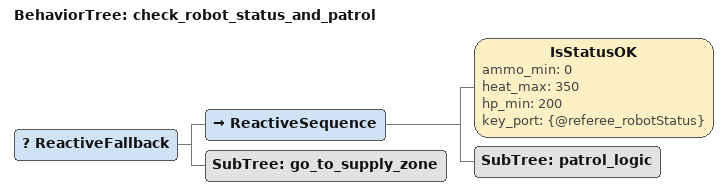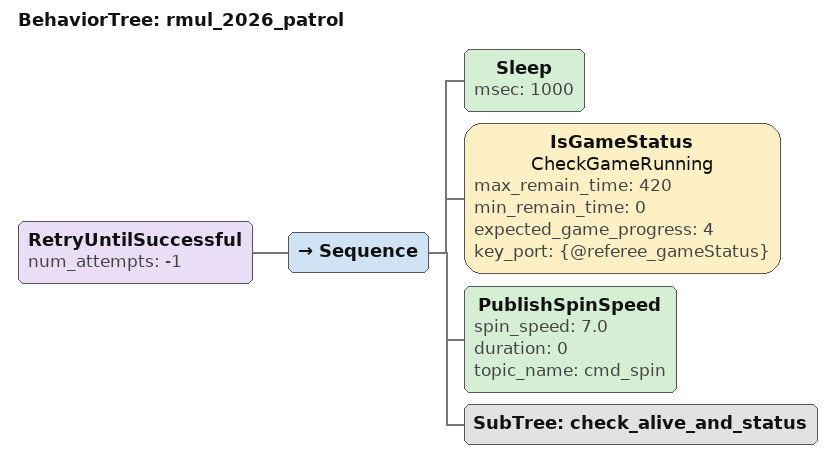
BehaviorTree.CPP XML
<BehaviorTree ID="check_robot_status_and_patrol">
  <ReactiveFallback>
    <!-- 情况1: 状态正常，继续巡逻 -->
    <ReactiveSequence>
       <IsStatusOK ammo_min="0" heat_max="350" hp_min="200" key_port="{@referee_robotStatus}"/>
       <SubTree ID="patrol_logic"/>
    </ReactiveSequence>

    <!-- 情况2: 状态异常，回基地补给 -->
    <SubTree ID="go_to_supply_zone"/>
  </ReactiveFallback>
</BehaviorTree>

<BehaviorTree ID="rmul_2026_patrol">
  <RetryUntilSuccessful num_attempts="-1">
    <Sequence>
      <Sleep msec="1000"/>
      <!-- 1. 检查比赛是否在进行中 -->
      <IsGameStatus name="CheckGameRunning" max_remain_time="420" min_remain_time="0" expected_game_progress="4" key_port="{@referee_gameStatus}"/>

      <!-- 2. 启动自旋 -->
      <PublishSpinSpeed spin_speed="7.0" duration="0" topic_name="cmd_spin"/>

      <!-- 3. 主循环：持续检查存活和状态 -->
      <SubTree ID="check_alive_and_status"/>
    </Sequence>
  </RetryUntilSuccessful>
</BehaviorTree>
